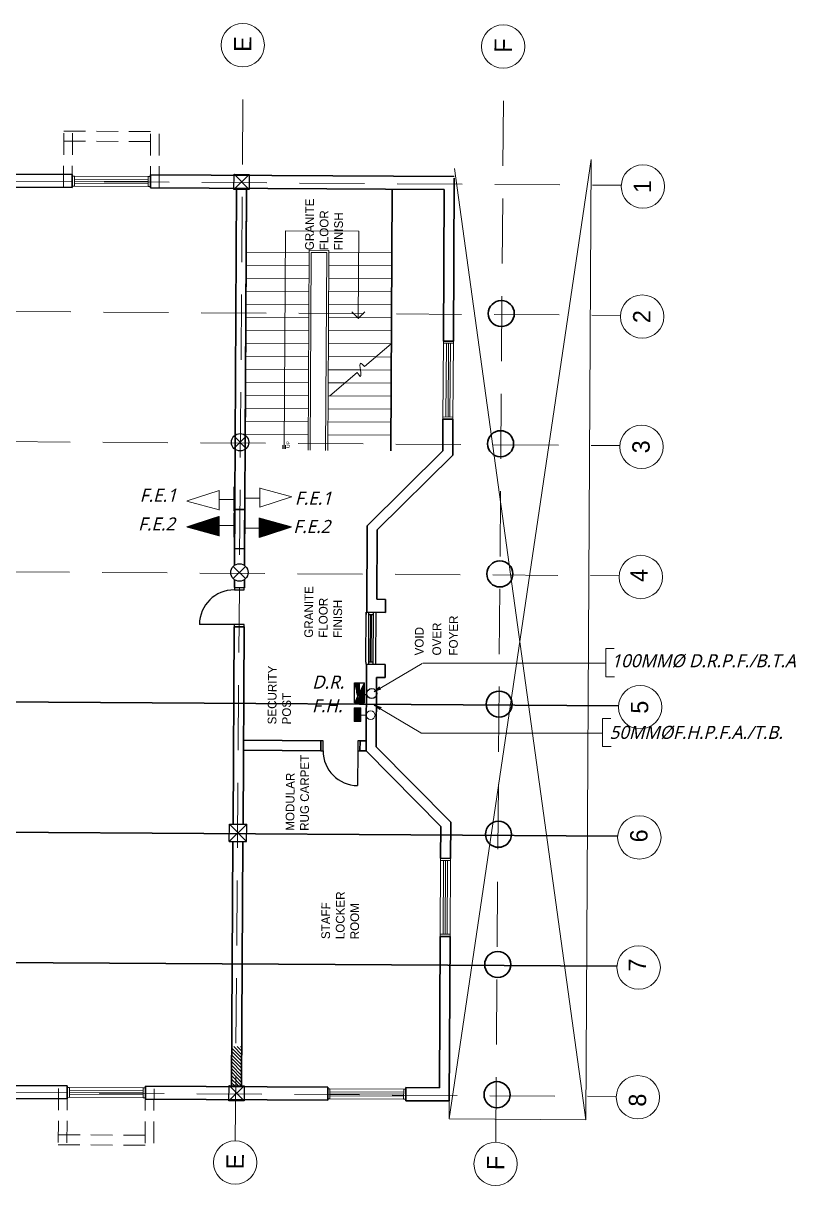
# Model space of a CAD drawing. Header units: millimetres. Extents: x -599088 to 175795, y -639251 to 31.
# Drawn here: x -269048 to -251253, y -182630 to -155841 of the extents above; entities that cross this region are included whole.
import ezdxf
from ezdxf.enums import TextEntityAlignment as Align

# ---------------------------------------------------------------- set-up
doc = ezdxf.new("R2010")
doc.units = ezdxf.units.MM
doc.header["$LTSCALE"] = 2
doc.header["$MEASUREMENT"] = 0
doc.linetypes.add('DASHED2', pattern=[0.375, 0.25, -0.125])
doc.layers.get('0').update_dxf_attribs({"lineweight": 5})
doc.layers.add('DOORS', color=8, linetype='Continuous')
for name, color, linetype, lineweight in [('GRID', 8, 'Continuous', 5), ('gridlines', 8, 'DASHED2', 5), ('Handrails', 8, 'Continuous', 5), ('Hatch', 8, 'Continuous', 5), ('LAYER1', 8, 'Continuous', 5), ('Layer2', 8, 'Continuous', 25), ('Layer4', 8, 'Continuous', 5), ('text', 8, 'Continuous', 5), ('TEXT3', 8, 'Continuous', 5), ('WALLS', 8, 'Continuous', 35), ('WIN-DOOR', 8, 'Continuous', 13), ('win_doors', 8, 'Continuous', 13), ('WINDOWS_DOORS', 8, 'Continuous', 5)]:
    doc.layers.add(name, color=color, linetype=linetype, lineweight=lineweight)
doc.styles.add('LUCY', font='')
doc.styles.add('STYLUS', font='stylu.ttf')
doc.styles.get('LUCY').set_extended_font_data('Lucida Sans', italic=True)
pattern_1 = [(45, (0, 0), (-0.08838834765, 0.08838834765), [])]
pattern_2 = [(45, (0, 656.60536), (-0.08838834765, 0.08838834765), [])]

# ---------------------------------------------------------------- blocks, each defined once
blk = doc.blocks.new('Grid no')
at = {"layer": 'GRID'}
blk.add_circle((0, 500), 500, dxfattribs=at)
blk.add_attdef('GRNO', text='', height=400, dxfattribs=at).set_placement((0, 500), align=Align.MIDDLE_CENTER)
blk = doc.blocks.new('W1800')
at = {"layer": 'WIN-DOOR'}
for points in [[(0, 0), (230, 0), (230, -50), (0, -50)], [(0, -1800), (230, -1800), (230, -1750), (0, -1750)]]:
    blk.add_lwpolyline(points, close=True, dxfattribs=at)
at = {"layer": 'WINDOWS_DOORS'}
for p, q in [((0, -1800), (0, 0)), ((0, 0), (230, 0)), ((230, 0), (230, -1800)), ((69, -1750), (69, -50)), ((114, -50), (114, -1750)), ((161, -1750), (161, -50)), ((230, -1800), (0, -1800))]:
    blk.add_line(p, q, dxfattribs=at)
blk = doc.blocks.new('w1200')
for p, q in [((50, 230), (0, 230)), ((0, 165), (1200, 165)), ((0, 65), (1200, 65)), ((0, 0), (50, 0)), ((50, 230), (1200, 230)), ((50, 65), (50, 165)), ((50, 125), (1150, 125)), ((50, 105), (1150, 105)), ((50, 0), (1200, 0)), ((1200, 230), (1150, 230)), ((1150, 165), (1150, 65)), ((1150, 0), (1200, 0))]:
    blk.add_line(p, q)
blk = doc.blocks.new('d900l')
at = {"linetype": 'ByBlock'}
blk.add_line((50, 230), (50, 1030), dxfattribs=at)
for points in [[(0, 0), (50, 0), (50, 230), (0, 230)], [(850, 0), (900, 0), (900, 230), (850, 230)]]:
    blk.add_lwpolyline(points, close=True, dxfattribs=at)
blk.add_arc((50, 230), 800, 0, 90, dxfattribs=at)

msp = doc.modelspace()

# ---------------------------------------------------------------- hatches: boundary and pattern name
at = {"layer": 'Hatch'}
h = msp.add_hatch(dxfattribs=at)
h.set_pattern_fill('ANSI31', color=256, scale=450, angle=89.6864, style=0)
h.set_pattern_definition([(134.686384, (-408470.905, -337200.386), (-39.991872, -39.55645), [])])
h.paths.add_polyline_path([(-264128, -179423), (-264133, -180323), (-264018, -180324), (-264013, -179424)])
h.paths.add_polyline_path([(-264243, -179422), (-264248, -180322), (-264133, -180323), (-264128, -179423)])
at = {"layer": 'TEXT3'}
h = msp.add_hatch(dxfattribs=at)
h.set_pattern_fill('ANSI31', color=4, style=0)
h.set_pattern_definition(pattern_2)
edge = h.paths.add_edge_path()
edge.add_line((-265278, -167449), (-264537, -167653))
edge.add_line((-264537, -167657), (-264537, -167208))
edge.add_line((-265271, -167448), (-264537, -167209))
h = msp.add_hatch(dxfattribs=at)
h.set_pattern_fill('ANSI31', color=4, style=0)
h.set_pattern_definition(pattern_2)
edge = h.paths.add_edge_path()
edge.add_line((-262869, -167447), (-263610, -167243))
edge.add_line((-263610, -167239), (-263610, -167688))
edge.add_line((-262876, -167448), (-263610, -167687))
at = {"layer": 'TEXT3', "lineweight": 25}
h = msp.add_hatch(dxfattribs=at)
h.set_pattern_fill('ANSI31', color=4, style=0)
h.set_pattern_definition(pattern_1)
edge = h.paths.add_edge_path()
edge.add_line((-261189, -171502), (-261189, -171041))
edge.add_line((-261306, -171041), (-261306, -171504))
edge.add_line((-261415, -171041), (-261189, -171041))
edge.add_line((-261416, -171504), (-261190, -171504))
at = {"layer": 'TEXT3'}
h = msp.add_hatch(dxfattribs=at)
h.set_pattern_fill('ANSI31', color=4, style=0)
h.set_pattern_definition(pattern_1)
edge = h.paths.add_edge_path()
edge.add_line((-261275, -171617), (-261423, -171617))
edge.add_line((-261275, -171935), (-261275, -171617))
edge.add_line((-261423, -171935), (-261423, -171617))
edge.add_line((-261275, -171933), (-261423, -171933))

# ---------------------------------------------------------------- linework, layer by layer
at = {"layer": 'DOORS', "color": 1}
for p, q in [((-260967, -171250), (-260840, -171136)), ((-260967, -171555), (-260806, -171611))]:
    msp.add_line(p, q, dxfattribs=at)
for points in [[(-260967, -171250), (-260840, -171136), (-260804, -171192)], [(-260967, -171555), (-260806, -171611), (-260838, -171670)]]:
    msp.add_solid(points, dxfattribs=at)
at = {"layer": 'gridlines', "ltscale": 3000}
for p, q in [((-264164, -181594), (-263981, -156844)), ((-258164, -181627), (-257982, -156877)), ((-291933, -159338), (-255273, -159573)), ((-291950, -162338), (-255289, -162573)), ((-291966, -165338), (-255306, -165573)), ((-291983, -168338), (-255322, -168573)), ((-292048, -180337), (-255388, -180573))]:
    msp.add_line(p, q, dxfattribs=at)
at = {"layer": 'Handrails'}
for p, q in [((-262488, -165681), (-262463, -161072)), ((-262463, -161072), (-262008, -161074)), ((-262438, -165682), (-262413, -161122)), ((-262413, -161122), (-262058, -161124)), ((-262083, -165684), (-262058, -161124)), ((-262018, -162924), (-262008, -161074)), ((-262033, -165684), (-262018, -162924)), ((-261188, -163753), (-260570, -163232)), ((-261986, -164424), (-261353, -163891))]:
    msp.add_line(p, q, dxfattribs=at)
msp.add_spline([(-261353, -163891), (-261279, -163980), (-261277, -163677), (-261188, -163753)], degree=3, dxfattribs=at)
at = {"layer": 'Hatch'}
for p, q in [((-263036, -165650), (-263008, -160622)), ((-261318, -160631), (-263008, -160622)), ((-261329, -162641), (-261318, -160631)), ((-261327, -162641), (-261476, -162491)), ((-261331, -162641), (-261180, -162492)), ((-263066, -165650), (-263065, -165560)), ((-263006, -165650), (-263005, -165560))]:
    msp.add_line(p, q, dxfattribs=at)
at = {"layer": 'LAYER1'}
for p, q in [((-259237, -181090), (-255966, -158977)), ((-256087, -181107), (-255966, -158977)), ((-263843, -159324), (-264195, -159672)), ((-264193, -159322), (-263845, -159674)), ((-256087, -181107), (-259117, -159185)), ((-263913, -161114), (-262463, -161122)), ((-262008, -161124), (-260558, -161132)), ((-263915, -161414), (-262465, -161422)), ((-262010, -161424), (-260560, -161432)), ((-263916, -161714), (-262466, -161722)), ((-262011, -161724), (-260561, -161732)), ((-263918, -162014), (-262468, -162022)), ((-262013, -162024), (-260563, -162032)), ((-263920, -162314), (-262470, -162322)), ((-262015, -162324), (-260565, -162332)), ((-263921, -162614), (-262471, -162622)), ((-262016, -162624), (-260566, -162632)), ((-263923, -162914), (-262473, -162922)), ((-262018, -162924), (-260568, -162932)), ((-263924, -163214), (-262475, -163222)), ((-262020, -163224), (-260570, -163232)), ((-263926, -163514), (-262476, -163522)), ((-262021, -163524), (-260924, -163530)), ((-260924, -163530), (-260571, -163532)), ((-263928, -163814), (-262478, -163822)), ((-262023, -163824), (-261282, -163828)), ((-261282, -163828), (-260573, -163832)), ((-263929, -164114), (-262479, -164122)), ((-262024, -164124), (-261632, -164126)), ((-261632, -164126), (-260574, -164132)), ((-263931, -164414), (-262481, -164422)), ((-262026, -164424), (-260576, -164432)), ((-263933, -164714), (-262483, -164722)), ((-262028, -164724), (-260578, -164732)), ((-263934, -165014), (-262484, -165022)), ((-262029, -165024), (-260579, -165032)), ((-263910, -165357), (-264194, -165639)), ((-264193, -165356), (-263911, -165640)), ((-263936, -165314), (-262486, -165322)), ((-262031, -165324), (-260581, -165332)), ((-263926, -168357), (-264211, -168639)), ((-264209, -168356), (-263928, -168640)), ((-264302, -174697), (-263900, -174299)), ((-264300, -174297), (-263902, -174699)), ((-263958, -180324), (-264310, -180672)), ((-264308, -180322), (-263960, -180674)), ((-259237, -181090), (-259235, -180640)), ((-259237, -181090), (-256087, -181107))]:
    msp.add_line(p, q, dxfattribs=at)
at = {"layer": 'Layer2'}
for p, q in [((-264302, -174697), (-264300, -174297)), ((-264300, -174297), (-263900, -174299)), ((-263902, -174699), (-263900, -174299)), ((-264302, -174697), (-263902, -174699))]:
    msp.add_line(p, q, dxfattribs=at)
for points in [[(-263843, -159324), (-263845, -159674), (-264195, -159672), (-264193, -159322)], [(-263958, -180324), (-263960, -180674), (-264310, -180672), (-264308, -180322)]]:
    msp.add_lwpolyline(points, close=True, dxfattribs=at)
for centre in [(-264052, -165498), (-264068, -168498)]:
    msp.add_circle(centre, 200, dxfattribs=at)
at = {"layer": 'Layer4', "linetype": 'DASHED2', "ltscale": 1000}
for p, q in [((-268120, -159626), (-268113, -158326)), ((-268114, -158556), (-265914, -158568)), ((-268113, -158326), (-265913, -158338)), ((-267920, -159627), (-267913, -158327)), ((-266120, -159637), (-266113, -158337)), ((-265920, -159638), (-265913, -158338)), ((-268234, -180385), (-268241, -181685)), ((-268034, -180387), (-268041, -181687)), ((-266234, -180396), (-266241, -181696)), ((-266034, -180397), (-266041, -181697)), ((-268239, -181455), (-266039, -181467)), ((-268241, -181685), (-266041, -181697))]:
    msp.add_line(p, q, dxfattribs=at)
at = {"layer": 'TEXT3', "color": 4}
for p, q in [((-265272, -166850), (-264538, -166611)), ((-264538, -167059), (-264538, -166610)), ((-264197, -167086), (-264197, -166526)), ((-263953, -166508), (-263953, -167068)), ((-263600, -166547), (-263600, -166996)), ((-262859, -166755), (-263600, -166551)), ((-265279, -166851), (-264538, -167055)), ((-264197, -166818), (-264538, -166818)), ((-263941, -166787), (-263600, -166787)), ((-262866, -166756), (-263600, -166995)), ((-264196, -167684), (-264196, -167124)), ((-265271, -167448), (-264537, -167209)), ((-264537, -167657), (-264537, -167208)), ((-264196, -167416), (-264537, -167416)), ((-263941, -167169), (-263941, -167729)), ((-263610, -167239), (-263610, -167688)), ((-262869, -167447), (-263610, -167243)), ((-265278, -167449), (-264537, -167653)), ((-263951, -167480), (-263610, -167480)), ((-262876, -167448), (-263610, -167687)), ((-261423, -171935), (-261423, -171617)), ((-261275, -171617), (-261423, -171617)), ((-261275, -171935), (-261275, -171617)), ((-261275, -171933), (-261423, -171933)), ((-261147, -171785), (-261277, -171785))]:
    msp.add_line(p, q, dxfattribs=at)
at = {"layer": 'TEXT3', "color": 1}
for p, q in [((-255435, -170253), (-255627, -170253)), ((-255627, -170253), (-255627, -170900)), ((-260967, -171250), (-259858, -170594)), ((-259843, -170590), (-255627, -170590)), ((-255627, -170900), (-255425, -170900)), ((-260967, -171555), (-259887, -172194)), ((-255516, -171860), (-255708, -171860)), ((-255708, -171860), (-255708, -172508)), ((-259871, -172198), (-255708, -172198)), ((-255708, -172508), (-255507, -172508))]:
    msp.add_line(p, q, dxfattribs=at)
at = {"layer": 'TEXT3', "color": 4, "lineweight": 25}
for p, q in [((-261306, -171041), (-261306, -171504)), ((-261186, -171306), (-261129, -171306))]:
    msp.add_line(p, q, dxfattribs=at)
at = {"layer": 'TEXT3', "color": 4}
msp.add_circle((-261045, -171786), 100, dxfattribs=at)
at = {"layer": 'TEXT3', "color": 1}
msp.add_arc((-259871, -172168), 30, 239.4119, 270, dxfattribs=at)
at = {"layer": 'WALLS'}
for p, q in [((-272118, -159304), (-267918, -159327)), ((-267920, -159627), (-267918, -159327)), ((-266120, -159637), (-266118, -159337)), ((-266118, -159337), (-259118, -159375)), ((-272120, -159604), (-267920, -159627)), ((-266120, -159637), (-259350, -159674)), ((-259139, -163165), (-259119, -159410)), ((-264183, -168334), (-264135, -159673)), ((-263953, -168335), (-263905, -159674)), ((-263938, -165673), (-263905, -159674)), ((-260583, -165692), (-260550, -159667)), ((-259369, -163164), (-259350, -159674)), ((-259369, -163164), (-259139, -163165)), ((-259383, -165698), (-259379, -164964)), ((-259379, -164964), (-259149, -164965)), ((-259154, -165795), (-259149, -164965)), ((-261122, -167419), (-259383, -165698)), ((-260893, -167515), (-259154, -165795)), ((-264173, -166612), (-264175, -167047)), ((-263943, -166614), (-263945, -167049)), ((-263943, -166614), (-263942, -166384)), ((-264175, -167047), (-263945, -167049)), ((-264180, -167291), (-264183, -167677)), ((-263950, -167292), (-263953, -167678)), ((-261133, -169414), (-261122, -167419)), ((-260902, -169115), (-260893, -167515)), ((-264180, -167947), (-263950, -167949)), ((-264185, -168847), (-264184, -168661)), ((-263955, -168849), (-263954, -168662)), ((-263955, -168849), (-264185, -168847)), ((-260902, -169115), (-260702, -169117)), ((-260703, -169417), (-260702, -169117)), ((-261133, -169414), (-260703, -169417)), ((-264215, -174297), (-264190, -169747)), ((-263960, -169749), (-264190, -169747)), ((-263985, -174299), (-263960, -169749)), ((-261151, -172609), (-261140, -170614)), ((-261140, -170614), (-260710, -170616)), ((-260712, -170916), (-260710, -170616)), ((-260920, -172515), (-260912, -170915)), ((-260912, -170915), (-260712, -170916)), ((-291999, -171338), (-255339, -171573)), ((-263975, -172364), (-262190, -172374)), ((-262190, -172374), (-262191, -172604)), ((-261290, -172379), (-261291, -172609)), ((-261290, -172379), (-261150, -172379)), ((-260920, -172515), (-259200, -174255)), ((-263976, -172594), (-262191, -172604)), ((-261151, -172609), (-261291, -172609)), ((-261291, -172609), (-261151, -172609)), ((-261151, -172609), (-259430, -174349)), ((-292016, -174338), (-255355, -174573)), ((-259434, -175084), (-259430, -174349)), ((-259204, -175085), (-259200, -174255)), ((-264248, -180322), (-264217, -174697)), ((-264018, -180324), (-263987, -174699)), ((-259434, -175084), (-259204, -175085)), ((-259463, -180373), (-259444, -176884)), ((-259444, -176884), (-259214, -176885)), ((-259235, -180675), (-259214, -176885)), ((-292032, -177338), (-255371, -177573)), ((-272233, -180304), (-268033, -180327)), ((-268035, -180627), (-268033, -180327)), ((-266235, -180636), (-266233, -180336)), ((-266233, -180336), (-262033, -180359)), ((-262035, -180659), (-262033, -180359)), ((-260235, -180669), (-260233, -180369)), ((-260233, -180369), (-259463, -180373)), ((-272235, -180604), (-268035, -180627)), ((-266235, -180636), (-262035, -180659)), ((-260235, -180669), (-259235, -180675))]:
    msp.add_line(p, q, dxfattribs=at)
at = {"layer": 'WALLS', "color": 4, "lineweight": 25}
for p, q in [((-261415, -171502), (-261415, -171041)), ((-261415, -171041), (-261189, -171041)), ((-261189, -171502), (-261189, -171041)), ((-261416, -171504), (-261190, -171504))]:
    msp.add_line(p, q, dxfattribs=at)
at = {"layer": 'WALLS'}
for centre in [(-258036, -162531), (-258052, -165531), (-258068, -168531), (-258085, -171531), (-258101, -174531), (-258118, -177531), (-258134, -180531)]:
    msp.add_circle(centre, 300, dxfattribs=at)
at = {"layer": 'WALLS', "color": 4, "lineweight": 25}
msp.add_circle((-261019, -171288), 115, dxfattribs=at)

# ---------------------------------------------------------------- block references
at = {"layer": 'Hatch'}
ref = msp.add_blockref('Grid no', (-263492, -156347), dxfattribs=dict(at, xscale=-1, rotation=89.68638412842901))
ref.add_attrib('GRNO', 'E', dxfattribs={"layer": 'GRID', "height": 400, "rotation": 89.6864, "style": 'STYLUS'}).set_placement((-263992, -156322), align=Align.MIDDLE_CENTER)
ref = msp.add_blockref('Grid no', (-257492, -156379), dxfattribs=dict(at, xscale=-1, rotation=89.68638412842901))
ref.add_attrib('GRNO', 'F', dxfattribs={"layer": 'GRID', "height": 400, "rotation": 89.6864, "style": 'STYLUS'}).set_placement((-257992, -156355), align=Align.MIDDLE_CENTER)
ref = msp.add_blockref('Grid no', (-255273, -159599), dxfattribs=dict(at, rotation=269.686384128429))
ref.add_attrib('GRNO', '1', dxfattribs={"layer": 'GRID', "height": 400, "rotation": 89.6864, "style": 'STYLUS'}).set_placement((-254785, -159602), align=Align.MIDDLE_CENTER)
ref = msp.add_blockref('Grid no', (-255290, -162599), dxfattribs=dict(at, rotation=269.686384128429))
ref.add_attrib('GRNO', '2', dxfattribs={"layer": 'GRID', "height": 400, "rotation": 89.6864, "style": 'STYLUS'}).set_placement((-254801, -162602), align=Align.MIDDLE_CENTER)
ref = msp.add_blockref('Grid no', (-255306, -165599), dxfattribs=dict(at, rotation=269.686384128429))
ref.add_attrib('GRNO', '3', dxfattribs={"layer": 'GRID', "height": 400, "rotation": 89.6864, "style": 'STYLUS'}).set_placement((-254818, -165602), align=Align.MIDDLE_CENTER)
ref = msp.add_blockref('Grid no', (-255323, -168599), dxfattribs=dict(at, rotation=269.686384128429))
ref.add_attrib('GRNO', '4', dxfattribs={"layer": 'GRID', "height": 400, "rotation": 89.6864, "style": 'STYLUS'}).set_placement((-254864, -168566), align=Align.MIDDLE_CENTER)
ref = msp.add_blockref('Grid no', (-255339, -171599), dxfattribs=dict(at, rotation=269.686384128429))
ref.add_attrib('GRNO', '5', dxfattribs={"layer": 'GRID', "height": 400, "rotation": 89.6864, "style": 'STYLUS'}).set_placement((-254851, -171602), align=Align.MIDDLE_CENTER)
ref = msp.add_blockref('Grid no', (-255356, -174599), dxfattribs=dict(at, rotation=269.686384128429))
ref.add_attrib('GRNO', '6', dxfattribs={"layer": 'GRID', "height": 400, "rotation": 89.6864, "style": 'STYLUS'}).set_placement((-254867, -174567), align=Align.MIDDLE_CENTER)
ref = msp.add_blockref('Grid no', (-255372, -177599), dxfattribs=dict(at, rotation=269.686384128429))
ref.add_attrib('GRNO', '7', dxfattribs={"layer": 'GRID', "height": 400, "rotation": 89.6864, "style": 'STYLUS'}).set_placement((-254903, -177544), align=Align.MIDDLE_CENTER)
ref = msp.add_blockref('Grid no', (-255388, -180588), dxfattribs=dict(at, rotation=269.686384128429))
ref.add_attrib('GRNO', '8', dxfattribs={"layer": 'GRID', "height": 400, "rotation": 89.6864, "style": 'STYLUS'}).set_placement((-254900, -180657), align=Align.MIDDLE_CENTER)
ref = msp.add_blockref('Grid no', (-263667, -182097), dxfattribs=dict(at, xscale=-1, rotation=89.68638412842901))
ref.add_attrib('GRNO', 'E', dxfattribs={"layer": 'GRID', "height": 400, "rotation": 89.6864, "style": 'STYLUS'}).set_placement((-264167, -182072), align=Align.MIDDLE_CENTER)
ref = msp.add_blockref('Grid no', (-257667, -182130), dxfattribs=dict(at, xscale=-1, rotation=89.68638412842901))
ref.add_attrib('GRNO', 'F', dxfattribs={"layer": 'GRID', "height": 400, "rotation": 89.6864, "style": 'STYLUS'}).set_placement((-258167, -182105), align=Align.MIDDLE_CENTER)
at = {"layer": 'Layer2'}
for name, p, rotation in [('d900l', (-263960, -169749), 89.68638412841229), ('w1200', (-260925, -170615), 89.68638412842901), ('d900l', (-261290, -172379), 179.686384128429)]:
    msp.add_blockref(name, p, dxfattribs=dict(at, rotation=rotation))
at = {"layer": 'win_doors'}
for p, rotation in [((-267920, -159592), 89.68638412842901), ((-259149, -164965), 179.686384128429), ((-259214, -176885), 179.686384128429), ((-268035, -180592), 89.68638412842901), ((-262035, -180624), 89.68638412842901)]:
    msp.add_blockref('W1800', p, dxfattribs=dict(at, rotation=rotation))

# ---------------------------------------------------------------- texts
at = {"layer": 'text', "char_height": 200, "width": 1801, "attachment_point": 7, "rotation": 89.6864, "style": 'STYLUS'}
for s, insert in [('GRANITE FLOOR FINISH', (-261685, -161075)), ('GRANITE FLOOR FINISH', (-261704, -170005)), ('SECURITY POST', (-262881, -172000)), ('MODULAR RUG CARPET', (-262468, -174451)), ('STAFF LOCKER ROOM', (-261312, -176950))]:
    msp.add_mtext(s, dxfattribs=dict(at, insert=insert))
at = {"layer": 'text', "rotation": 89.6864}
for s, insert, char_height, width, attachment_point in [('{\\fStylus BT|b0|i0|c0|p34;UP}', (-262984, -165627), 80, 68, 1), ('{\\fStylus BT|b0|i0|c0|p34;FOYER }', (-259037, -170412), 200, 1522.63, 7), ('{\\fStylus BT|b0|i0|c0|p34;VOID}', (-259825, -170408), 200, 1523, 7), ('{\\fStylus BT|b0|i0|c0|p34;OVER }', (-259420, -170410), 200, 1523, 7)]:
    msp.add_mtext(s, dxfattribs=dict(at, insert=insert, char_height=char_height, width=width, attachment_point=attachment_point))
at = {"layer": 'TEXT3', "color": 1, "char_height": 300, "width": 15498, "attachment_point": 1, "style": 'LUCY'}
for s, insert in [('F.E.1', (-266365, -166567)), ('F.E.1', (-262791, -166635)), ('F.E.2', (-266404, -167230)), ('F.E.2', (-262829, -167287)), ('100MM%%c D.R.P.F./B.T.A', (-255501, -170382)), ('D.R.', (-262393, -170874)), ('F.H.', (-262397, -171417)), ('50MM%%cF.H.P.F.A./T.B.', (-255543, -172032))]:
    msp.add_mtext(s, dxfattribs=dict(at, insert=insert))

doc.saveas('drawing.dxf')
